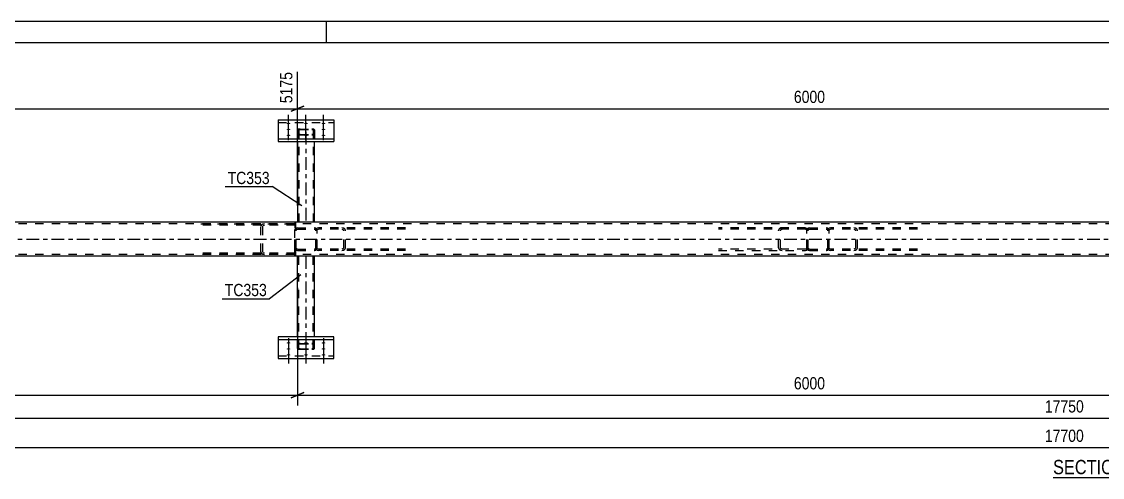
# Model space of a CAD drawing. Header units: millimetres. Extents: x -63 to 778, y -435 to 159.
# Drawn here: x 76.9 to 330.2, y 52.7 to 159.5 of the extents above; entities that cross this region are included whole.
import ezdxf

# ---------------------------------------------------------------- set-up
doc = ezdxf.new("R2010")
doc.units = ezdxf.units.MM
doc.linetypes.add('DXK_LINE_DOT2', pattern=[3.9198, 1.9599, -1.9599])
doc.linetypes.add('DXK_LINE_DOT3', pattern=[5.9187, 2.979, -0.9799, 0.9799, -0.9799])
doc.styles.add('Arial Narrow', font='ARIALN.TTF', dxfattribs={"height": 0.2})

# ---------------------------------------------------------------- blocks, each defined once
blk = doc.blocks.new('Unknown-570387995-1162')
at = {"color": 5, "linetype": 'Continuous'}
for p, q in [((778.37, 159.5), (-62.63, 159.5)), ((148.37, 154.5), (148.37, 159.5)), ((773.37, 154.5), (-57.63, 154.5))]:
    blk.add_line(p, q, dxfattribs=at)
blk = doc.blocks.new('Unknown-570387995-12 - 4102')
at = {"color": 6, "linetype": 'Continuous'}
blk.add_line((318.62, 52.72), (346.27, 52.72), dxfattribs=at)
at = {"color": 0, "linetype": 'Continuous'}
blk.add_wipeout([(336.73, 53.47), (336.73, 56.97), (318.62, 56.97), (318.62, 53.47)], dxfattribs=at)
at = {"color": 7, "linetype": 'Continuous', "style": 'Arial Narrow'}
blk.add_text('SECTION ', height=3.34, dxfattribs=at).set_placement((318.62, 53.47))
at = {"color": 0, "linetype": 'Continuous'}
blk.add_wipeout([(340.33, 53.47), (340.33, 56.97), (337.78, 56.97), (337.78, 53.47)], dxfattribs=at)
blk.add_wipeout([(342.66, 53.47), (342.66, 56.97), (341.38, 56.97), (341.38, 53.47)], dxfattribs=at)
at = {"color": 7, "linetype": 'Continuous', "style": 'Arial Narrow'}
blk.add_text('A', height=3.34, dxfattribs=at).set_placement((337.78, 53.47))
at = {"color": 0, "linetype": 'Continuous'}
blk.add_wipeout([(346.27, 53.47), (346.27, 56.97), (343.71, 56.97), (343.71, 53.47)], dxfattribs=at)
at = {"color": 7, "linetype": 'Continuous', "style": 'Arial Narrow'}
for s, p in [('A', (343.71, 53.47)), ('-', (341.38, 53.47))]:
    blk.add_text(s, height=3.34, dxfattribs=at).set_placement(p)
blk = doc.blocks.new('Part-570387995-4237 - 4102')
at = {"color": 7, "linetype": 'DXK_LINE_DOT2'}
for p, q in [((141.73, 134.27), (141.59, 134.2)), ((141.93, 134.32), (141.73, 134.27)), ((142.18, 134.33), (141.93, 134.32)), ((142.18, 134.33), (144.9, 134.33)), ((145.14, 134.32), (144.9, 134.33)), ((145.35, 134.27), (145.14, 134.32)), ((145.49, 134.2), (145.35, 134.27)), ((141.59, 134.2), (141.54, 134.11)), ((141.54, 134.11), (141.54, 131.42)), ((141.54, 133.18), (141.59, 133.1)), ((141.59, 133.1), (141.73, 133.03)), ((141.73, 133.03), (141.93, 132.98)), ((141.86, 134.11), (141.88, 134.15)), ((141.86, 134.11), (141.86, 112.53)), ((141.88, 133.14), (141.86, 133.18)), ((141.88, 134.15), (141.95, 134.19)), ((141.95, 133.11), (141.88, 133.14)), ((141.93, 132.98), (142.18, 132.96)), ((141.95, 134.19), (142.06, 134.21)), ((142.06, 133.08), (141.95, 133.11)), ((142.06, 134.21), (142.18, 134.22)), ((142.18, 133.07), (142.06, 133.08)), ((142.18, 134.22), (144.9, 134.22)), ((142.18, 133.07), (144.9, 133.07)), ((142.18, 132.96), (144.9, 132.96)), ((144.9, 134.22), (145.02, 134.21)), ((145.02, 133.08), (144.9, 133.07)), ((144.9, 132.96), (145.14, 132.98)), ((145.02, 134.21), (145.13, 134.19)), ((145.13, 133.11), (145.02, 133.08)), ((145.13, 134.19), (145.19, 134.15)), ((145.19, 133.14), (145.13, 133.11)), ((145.14, 132.98), (145.35, 133.03)), ((145.19, 134.15), (145.22, 134.11)), ((145.22, 133.18), (145.19, 133.14)), ((145.22, 134.11), (145.22, 112.53)), ((145.35, 133.03), (145.49, 133.1)), ((145.54, 134.11), (145.49, 134.2)), ((145.49, 133.1), (145.54, 133.18)), ((145.54, 134.11), (145.54, 131.42)), ((141.55, 112.53), (141.54, 112.53)), ((141.54, 112.53), (141.55, 112.53)), ((145.19, 112.53), (145.22, 112.53)), ((145.53, 112.53), (145.54, 112.53)), ((145.54, 112.53), (145.53, 112.53))]:
    blk.add_line(p, q, dxfattribs=at)
at = {"color": 7, "linetype": 'DXK_LINE_DOT3'}
blk.add_line((143.54, 133.65), (143.54, 112.53), dxfattribs=at)
at = {"color": 2, "linetype": 'Continuous'}
for p, q in [((141.54, 131.42), (141.54, 112.53)), ((145.54, 112.53), (145.54, 131.42)), ((145.49, 112.53), (141.55, 112.53)), ((145.53, 112.53), (145.49, 112.53))]:
    blk.add_line(p, q, dxfattribs=at)
blk = doc.blocks.new('Part-570387995-4173 - 4102')
at = {"color": 2, "linetype": 'Continuous'}
for p, q in [((141.55, 112.53), (12.9, 112.53)), ((381.55, 112.53), (145.53, 112.53)), ((141.55, 104.53), (12.9, 104.53)), ((381.55, 104.53), (145.53, 104.53))]:
    blk.add_line(p, q, dxfattribs=at)
at = {"color": 7, "linetype": 'DXK_LINE_DOT2'}
for p, q in [((642.54, 112.13), (12.9, 112.13)), ((145.53, 112.53), (141.55, 112.53)), ((642.54, 104.93), (12.9, 104.93)), ((145.53, 104.53), (141.55, 104.53))]:
    blk.add_line(p, q, dxfattribs=at)
at = {"color": 7, "linetype": 'DXK_LINE_DOT3'}
blk.add_line((12.9, 108.53), (642.54, 108.53), dxfattribs=at)
blk = doc.blocks.new('Bolt-570387995-4114 - 4102')
at = {"linetype": 'Continuous'}
for points in [[(139.44, 135.5), (139.35, 135.5), (139.26, 135.51), (139.18, 135.53), (139.11, 135.55), (139.06, 135.58), (139.02, 135.61), (139, 135.64), (139, 135.67), (139.02, 135.7), (139.06, 135.73), (139.11, 135.75), (139.18, 135.77), (139.26, 135.79), (139.35, 135.8), (139.44, 135.8), (139.53, 135.8), (139.62, 135.79), (139.7, 135.77), (139.77, 135.75), (139.82, 135.73), (139.86, 135.7), (139.88, 135.67), (139.88, 135.64), (139.86, 135.61), (139.82, 135.58), (139.77, 135.55), (139.7, 135.53), (139.62, 135.51), (139.53, 135.5)], [(139.44, 134.1), (139.35, 134.1), (139.26, 134.11), (139.18, 134.13), (139.11, 134.15), (139.06, 134.17), (139.02, 134.2), (139, 134.23), (139, 134.27), (139.02, 134.3), (139.06, 134.32), (139.11, 134.35), (139.18, 134.37), (139.26, 134.39), (139.35, 134.4), (139.44, 134.4), (139.53, 134.4), (139.62, 134.39), (139.7, 134.37), (139.77, 134.35), (139.82, 134.32), (139.86, 134.3), (139.88, 134.27), (139.88, 134.23), (139.86, 134.2), (139.82, 134.17), (139.77, 134.15), (139.7, 134.13), (139.62, 134.11), (139.53, 134.1)], [(143.54, 135.5), (143.45, 135.5), (143.36, 135.51), (143.28, 135.53), (143.21, 135.55), (143.16, 135.58), (143.12, 135.61), (143.1, 135.64), (143.1, 135.67), (143.12, 135.7), (143.16, 135.73), (143.21, 135.75), (143.28, 135.77), (143.36, 135.79), (143.45, 135.8), (143.54, 135.8), (143.63, 135.8), (143.72, 135.79), (143.8, 135.77), (143.87, 135.75), (143.92, 135.73), (143.96, 135.7), (143.98, 135.67), (143.98, 135.64), (143.96, 135.61), (143.92, 135.58), (143.87, 135.55), (143.8, 135.53), (143.72, 135.51), (143.63, 135.5)], [(147.64, 135.5), (147.55, 135.5), (147.46, 135.51), (147.38, 135.53), (147.31, 135.55), (147.26, 135.58), (147.22, 135.61), (147.2, 135.64), (147.2, 135.67), (147.22, 135.7), (147.26, 135.73), (147.31, 135.75), (147.38, 135.77), (147.46, 135.79), (147.55, 135.8), (147.64, 135.8), (147.73, 135.8), (147.82, 135.79), (147.9, 135.77), (147.97, 135.75), (148.02, 135.73), (148.06, 135.7), (148.08, 135.67), (148.08, 135.64), (148.06, 135.61), (148.02, 135.58), (147.97, 135.55), (147.9, 135.53), (147.82, 135.51), (147.73, 135.5)], [(147.64, 134.1), (147.55, 134.1), (147.46, 134.11), (147.38, 134.13), (147.31, 134.15), (147.26, 134.17), (147.22, 134.2), (147.2, 134.23), (147.2, 134.27), (147.22, 134.3), (147.26, 134.32), (147.31, 134.35), (147.38, 134.37), (147.46, 134.39), (147.55, 134.4), (147.64, 134.4), (147.73, 134.4), (147.82, 134.39), (147.9, 134.37), (147.97, 134.35), (148.02, 134.32), (148.06, 134.3), (148.08, 134.27), (148.08, 134.23), (148.06, 134.2), (148.02, 134.17), (147.97, 134.15), (147.9, 134.13), (147.82, 134.11), (147.73, 134.1)], [(139.44, 132.7), (139.35, 132.7), (139.26, 132.71), (139.18, 132.73), (139.11, 132.75), (139.06, 132.77), (139.02, 132.8), (139, 132.83), (139, 132.86), (139.02, 132.89), (139.06, 132.92), (139.11, 132.95), (139.18, 132.97), (139.26, 132.98), (139.35, 132.99), (139.44, 133), (139.53, 132.99), (139.62, 132.98), (139.7, 132.97), (139.77, 132.95), (139.82, 132.92), (139.86, 132.89), (139.88, 132.86), (139.88, 132.83), (139.86, 132.8), (139.82, 132.77), (139.77, 132.75), (139.7, 132.73), (139.62, 132.71), (139.53, 132.7)], [(143.54, 132.7), (143.45, 132.7), (143.36, 132.71), (143.28, 132.73), (143.21, 132.75), (143.16, 132.77), (143.12, 132.8), (143.1, 132.83), (143.1, 132.86), (143.12, 132.89), (143.16, 132.92), (143.21, 132.95), (143.28, 132.97), (143.36, 132.98), (143.45, 132.99), (143.54, 133), (143.63, 132.99), (143.72, 132.98), (143.8, 132.97), (143.87, 132.95), (143.92, 132.92), (143.96, 132.89), (143.98, 132.86), (143.98, 132.83), (143.96, 132.8), (143.92, 132.77), (143.87, 132.75), (143.8, 132.73), (143.72, 132.71), (143.63, 132.7)], [(147.64, 132.7), (147.55, 132.7), (147.46, 132.71), (147.38, 132.73), (147.31, 132.75), (147.26, 132.77), (147.22, 132.8), (147.2, 132.83), (147.2, 132.86), (147.22, 132.89), (147.26, 132.92), (147.31, 132.95), (147.38, 132.97), (147.46, 132.98), (147.55, 132.99), (147.64, 133), (147.73, 132.99), (147.82, 132.98), (147.9, 132.97), (147.97, 132.95), (148.02, 132.92), (148.06, 132.89), (148.08, 132.86), (148.08, 132.83), (148.06, 132.8), (148.02, 132.77), (147.97, 132.75), (147.9, 132.73), (147.82, 132.71), (147.73, 132.7)]]:
    blk.add_hatch(color=1, dxfattribs=at).paths.add_polyline_path(points)
at = {"color": 1, "linetype": 'Continuous'}
for p, q in [((139.44, 134.56), (139.44, 137.68)), ((143.54, 134.56), (143.54, 137.68)), ((147.64, 134.56), (147.64, 137.68)), ((139.44, 133.16), (139.44, 136.28)), ((139.44, 131.76), (139.44, 134.88)), ((143.54, 131.76), (143.54, 134.88)), ((147.64, 133.16), (147.64, 136.28)), ((147.64, 131.76), (147.64, 134.88))]:
    blk.add_line(p, q, dxfattribs=at)
blk = doc.blocks.new('Bolt-570387995-4115 - 4102')
at = {"linetype": 'Continuous'}
for points in [[(139.44, 84.37), (139.53, 84.36), (139.62, 84.35), (139.7, 84.34), (139.77, 84.32), (139.82, 84.29), (139.86, 84.26), (139.88, 84.23), (139.88, 84.2), (139.86, 84.17), (139.82, 84.14), (139.77, 84.11), (139.7, 84.09), (139.62, 84.08), (139.53, 84.07), (139.44, 84.06), (139.35, 84.07), (139.26, 84.08), (139.18, 84.09), (139.11, 84.11), (139.06, 84.14), (139.02, 84.17), (139, 84.2), (139, 84.23), (139.02, 84.26), (139.06, 84.29), (139.11, 84.32), (139.18, 84.34), (139.26, 84.35), (139.35, 84.36)], [(143.54, 84.37), (143.63, 84.36), (143.72, 84.35), (143.8, 84.34), (143.87, 84.32), (143.92, 84.29), (143.96, 84.26), (143.98, 84.23), (143.98, 84.2), (143.96, 84.17), (143.92, 84.14), (143.87, 84.11), (143.8, 84.09), (143.72, 84.08), (143.63, 84.07), (143.54, 84.06), (143.45, 84.07), (143.36, 84.08), (143.28, 84.09), (143.21, 84.11), (143.16, 84.14), (143.12, 84.17), (143.1, 84.2), (143.1, 84.23), (143.12, 84.26), (143.16, 84.29), (143.21, 84.32), (143.28, 84.34), (143.36, 84.35), (143.45, 84.36)], [(147.64, 84.37), (147.73, 84.36), (147.82, 84.35), (147.9, 84.34), (147.97, 84.32), (148.02, 84.29), (148.06, 84.26), (148.08, 84.23), (148.08, 84.2), (148.06, 84.17), (148.02, 84.14), (147.97, 84.11), (147.9, 84.09), (147.82, 84.08), (147.73, 84.07), (147.64, 84.06), (147.55, 84.07), (147.46, 84.08), (147.38, 84.09), (147.31, 84.11), (147.26, 84.14), (147.22, 84.17), (147.2, 84.2), (147.2, 84.23), (147.22, 84.26), (147.26, 84.29), (147.31, 84.32), (147.38, 84.34), (147.46, 84.35), (147.55, 84.36)], [(139.44, 82.96), (139.53, 82.96), (139.62, 82.95), (139.7, 82.93), (139.77, 82.91), (139.82, 82.89), (139.86, 82.86), (139.88, 82.83), (139.88, 82.8), (139.86, 82.77), (139.82, 82.74), (139.77, 82.71), (139.7, 82.69), (139.62, 82.68), (139.53, 82.67), (139.44, 82.66), (139.35, 82.67), (139.26, 82.68), (139.18, 82.69), (139.11, 82.71), (139.06, 82.74), (139.02, 82.77), (139, 82.8), (139, 82.83), (139.02, 82.86), (139.06, 82.89), (139.11, 82.91), (139.18, 82.93), (139.26, 82.95), (139.35, 82.96)], [(139.44, 81.56), (139.53, 81.56), (139.62, 81.55), (139.7, 81.53), (139.77, 81.51), (139.82, 81.49), (139.86, 81.46), (139.88, 81.43), (139.88, 81.39), (139.86, 81.36), (139.82, 81.34), (139.77, 81.31), (139.7, 81.29), (139.62, 81.27), (139.53, 81.26), (139.44, 81.26), (139.35, 81.26), (139.26, 81.27), (139.18, 81.29), (139.11, 81.31), (139.06, 81.34), (139.02, 81.36), (139, 81.39), (139, 81.43), (139.02, 81.46), (139.06, 81.49), (139.11, 81.51), (139.18, 81.53), (139.26, 81.55), (139.35, 81.56)], [(143.54, 81.56), (143.63, 81.56), (143.72, 81.55), (143.8, 81.53), (143.87, 81.51), (143.92, 81.49), (143.96, 81.46), (143.98, 81.43), (143.98, 81.39), (143.96, 81.36), (143.92, 81.34), (143.87, 81.31), (143.8, 81.29), (143.72, 81.27), (143.63, 81.26), (143.54, 81.26), (143.45, 81.26), (143.36, 81.27), (143.28, 81.29), (143.21, 81.31), (143.16, 81.34), (143.12, 81.36), (143.1, 81.39), (143.1, 81.43), (143.12, 81.46), (143.16, 81.49), (143.21, 81.51), (143.28, 81.53), (143.36, 81.55), (143.45, 81.56)], [(147.64, 82.96), (147.73, 82.96), (147.82, 82.95), (147.9, 82.93), (147.97, 82.91), (148.02, 82.89), (148.06, 82.86), (148.08, 82.83), (148.08, 82.8), (148.06, 82.77), (148.02, 82.74), (147.97, 82.71), (147.9, 82.69), (147.82, 82.68), (147.73, 82.67), (147.64, 82.66), (147.55, 82.67), (147.46, 82.68), (147.38, 82.69), (147.31, 82.71), (147.26, 82.74), (147.22, 82.77), (147.2, 82.8), (147.2, 82.83), (147.22, 82.86), (147.26, 82.89), (147.31, 82.91), (147.38, 82.93), (147.46, 82.95), (147.55, 82.96)], [(147.64, 81.56), (147.73, 81.56), (147.82, 81.55), (147.9, 81.53), (147.97, 81.51), (148.02, 81.49), (148.06, 81.46), (148.08, 81.43), (148.08, 81.39), (148.06, 81.36), (148.02, 81.34), (147.97, 81.31), (147.9, 81.29), (147.82, 81.27), (147.73, 81.26), (147.64, 81.26), (147.55, 81.26), (147.46, 81.27), (147.38, 81.29), (147.31, 81.31), (147.26, 81.34), (147.22, 81.36), (147.2, 81.39), (147.2, 81.43), (147.22, 81.46), (147.26, 81.49), (147.31, 81.51), (147.38, 81.53), (147.46, 81.55), (147.55, 81.56)]]:
    blk.add_hatch(color=1, dxfattribs=at).paths.add_polyline_path(points)
at = {"color": 1, "linetype": 'Continuous'}
for p, q in [((139.44, 85.31), (139.44, 82.19)), ((139.44, 83.9), (139.44, 80.78)), ((143.54, 85.31), (143.54, 82.19)), ((147.64, 85.31), (147.64, 82.19)), ((147.64, 83.9), (147.64, 80.78)), ((139.44, 82.5), (139.44, 79.38)), ((143.54, 82.5), (143.54, 79.38)), ((147.64, 82.5), (147.64, 79.38))]:
    blk.add_line(p, q, dxfattribs=at)
blk = doc.blocks.new('Part-570387995-4126 - 4102')
at = {"color": 7, "linetype": 'DXK_LINE_DOT2'}
for p, q in [((141.14, 112.37), (140.9, 112.37)), ((140.9, 112.37), (140.9, 111.17)), ((140.9, 112.37), (140.9, 111.17)), ((141.14, 111.17), (141.14, 112.37)), ((141.14, 111.17), (141.14, 112.37)), ((140.9, 111.17), (141.14, 111.17))]:
    blk.add_line(p, q, dxfattribs=at)
blk = doc.blocks.new('Part-570387995-4127 - 4102')
at = {"color": 7, "linetype": 'DXK_LINE_DOT2'}
for p, q in [((141.14, 105.89), (140.9, 105.89)), ((140.9, 104.69), (140.9, 105.89)), ((140.9, 105.89), (140.9, 104.69)), ((140.9, 104.69), (141.14, 104.69)), ((141.14, 104.69), (141.14, 105.89)), ((141.14, 104.69), (141.14, 105.89))]:
    blk.add_line(p, q, dxfattribs=at)
blk = doc.blocks.new('Part-570387995-4204 - 4102')
at = {"color": 2, "linetype": 'Continuous'}
for p, q in [((137.04, 136.47), (150.04, 136.47)), ((137.04, 136.47), (137.04, 131.42)), ((150.04, 136.47), (150.04, 131.42)), ((137.04, 132.03), (150.04, 132.03)), ((137.04, 131.42), (150.04, 131.42))]:
    blk.add_line(p, q, dxfattribs=at)
at = {"color": 7, "linetype": 'DXK_LINE_DOT2'}
blk.add_line((137.04, 135.87), (150.04, 135.87), dxfattribs=at)
blk = doc.blocks.new('Part-570387995-4205 - 4102')
at = {"color": 2, "linetype": 'Continuous'}
for p, q in [((150.04, 85.64), (137.04, 85.64)), ((137.04, 85.64), (137.04, 80.59)), ((137.04, 85.04), (150.04, 85.04)), ((150.04, 80.59), (150.04, 85.64)), ((137.04, 80.59), (150.04, 80.59))]:
    blk.add_line(p, q, dxfattribs=at)
at = {"color": 7, "linetype": 'DXK_LINE_DOT2'}
blk.add_line((137.04, 81.19), (150.04, 81.19), dxfattribs=at)
blk = doc.blocks.new('Part-570387995-4275 - 4102')
at = {"color": 7, "linetype": 'DXK_LINE_DOT2'}
for p, q in [((140.95, 110.78), (140.9, 110.53)), ((140.9, 106.53), (140.9, 110.53)), ((141.22, 110.53), (141.24, 110.65)), ((141.22, 106.53), (141.22, 110.53)), ((141.54, 111.17), (141.3, 111.12)), ((141.42, 110.83), (141.54, 110.85)), ((141.54, 111.17), (145.54, 111.17)), ((141.54, 110.85), (145.54, 110.85)), ((145.78, 111.12), (145.54, 111.17)), ((145.54, 110.85), (145.66, 110.83)), ((145.84, 110.65), (145.86, 110.53)), ((145.86, 106.53), (145.86, 110.53)), ((146.18, 110.53), (146.13, 110.78)), ((146.18, 106.53), (146.18, 110.53)), ((140.9, 106.53), (140.95, 106.29)), ((141.24, 106.41), (141.22, 106.53)), ((145.86, 106.53), (145.84, 106.41)), ((146.13, 106.29), (146.18, 106.53)), ((141.3, 105.94), (141.54, 105.89)), ((141.54, 106.21), (141.42, 106.24)), ((141.54, 106.21), (145.54, 106.21)), ((141.54, 105.89), (145.54, 105.89)), ((145.66, 106.24), (145.54, 106.21)), ((145.54, 105.89), (145.78, 105.94))]:
    blk.add_line(p, q, dxfattribs=at)
for centre, radius, start, end in [((141.54, 110.53), 0.64, 112.5, 157.5), ((141.54, 110.53), 0.32, 112.5, 157.5), ((145.54, 110.53), 0.32, 22.5, 67.5), ((145.54, 110.53), 0.64, 22.5, 67.5), ((141.54, 106.53), 0.32, 202.5, 247.5), ((145.54, 106.53), 0.32, 292.5, 337.5), ((141.54, 106.53), 0.64, 202.5, 247.5), ((145.54, 106.53), 0.64, 292.5, 337.5)]:
    blk.add_arc(centre, radius, start, end, dxfattribs=at)
blk = doc.blocks.new('Part-570387995-4271 - 4102')
at = {"color": 2, "linetype": 'Continuous'}
for p, q in [((141.54, 85.64), (141.54, 104.53)), ((145.53, 104.53), (141.55, 104.53)), ((145.54, 85.64), (145.54, 104.53))]:
    blk.add_line(p, q, dxfattribs=at)
at = {"color": 7, "linetype": 'DXK_LINE_DOT2'}
for p, q in [((141.55, 104.53), (141.54, 104.53)), ((141.54, 104.53), (141.55, 104.53)), ((141.86, 82.95), (141.86, 104.53)), ((145.13, 104.53), (145.14, 104.53)), ((145.19, 104.53), (145.22, 104.53)), ((145.22, 82.95), (145.22, 104.53)), ((145.54, 104.53), (145.53, 104.53)), ((145.54, 104.53), (145.53, 104.53)), ((141.54, 82.95), (141.54, 85.64)), ((141.59, 83.96), (141.54, 83.88)), ((141.73, 84.03), (141.59, 83.96)), ((141.93, 84.08), (141.73, 84.03)), ((141.86, 83.88), (141.88, 83.92)), ((141.88, 83.92), (141.95, 83.96)), ((142.18, 84.1), (141.93, 84.08)), ((141.95, 83.96), (142.06, 83.98)), ((142.06, 83.98), (142.18, 83.99)), ((142.18, 84.1), (144.9, 84.1)), ((142.18, 83.99), (144.9, 83.99)), ((145.14, 84.08), (144.9, 84.1)), ((144.9, 83.99), (145.02, 83.98)), ((145.02, 83.98), (145.13, 83.96)), ((145.13, 83.96), (145.19, 83.92)), ((145.35, 84.03), (145.14, 84.08)), ((145.19, 83.92), (145.22, 83.88)), ((145.49, 83.96), (145.35, 84.03)), ((145.54, 83.88), (145.49, 83.96)), ((145.54, 82.95), (145.54, 85.64)), ((141.54, 82.95), (141.59, 82.87)), ((141.59, 82.87), (141.73, 82.79)), ((141.73, 82.79), (141.93, 82.75)), ((141.88, 82.91), (141.86, 82.95)), ((141.95, 82.87), (141.88, 82.91)), ((141.93, 82.75), (142.18, 82.73)), ((142.06, 82.85), (141.95, 82.87)), ((142.18, 82.84), (142.06, 82.85)), ((142.18, 82.84), (144.9, 82.84)), ((142.18, 82.73), (144.9, 82.73)), ((145.02, 82.85), (144.9, 82.84)), ((144.9, 82.73), (145.14, 82.75)), ((145.13, 82.87), (145.02, 82.85)), ((145.19, 82.91), (145.13, 82.87)), ((145.14, 82.75), (145.35, 82.79)), ((145.22, 82.95), (145.19, 82.91)), ((145.35, 82.79), (145.49, 82.87)), ((145.49, 82.87), (145.54, 82.95))]:
    blk.add_line(p, q, dxfattribs=at)
at = {"color": 7, "linetype": 'DXK_LINE_DOT3'}
blk.add_line((143.54, 104.53), (143.54, 83.41), dxfattribs=at)
blk = doc.blocks.new('Part-570387995-4274 - 4102')
at = {"color": 7, "linetype": 'DXK_LINE_DOT2'}
for p, q in [((260.95, 110.78), (260.9, 110.53)), ((260.9, 106.53), (260.9, 110.53)), ((261.22, 110.53), (261.24, 110.65)), ((261.22, 106.53), (261.22, 110.53)), ((261.54, 111.17), (261.3, 111.12)), ((261.42, 110.83), (261.54, 110.85)), ((261.54, 111.17), (265.54, 111.17)), ((261.54, 110.85), (265.54, 110.85)), ((265.78, 111.12), (265.54, 111.17)), ((265.54, 110.85), (265.66, 110.83)), ((265.84, 110.65), (265.86, 110.53)), ((265.86, 106.53), (265.86, 110.53)), ((266.18, 110.53), (266.13, 110.78)), ((266.18, 106.53), (266.18, 110.53)), ((260.9, 106.53), (260.95, 106.29)), ((261.24, 106.41), (261.22, 106.53)), ((265.86, 106.53), (265.84, 106.41)), ((266.13, 106.29), (266.18, 106.53)), ((261.3, 105.94), (261.54, 105.89)), ((261.54, 106.21), (261.42, 106.24)), ((261.54, 106.21), (265.54, 106.21)), ((261.54, 105.89), (265.54, 105.89)), ((265.66, 106.24), (265.54, 106.21)), ((265.54, 105.89), (265.78, 105.94))]:
    blk.add_line(p, q, dxfattribs=at)
for centre, radius, start, end in [((261.54, 110.53), 0.64, 112.5, 157.5), ((261.54, 110.53), 0.32, 112.5, 157.5), ((265.54, 110.53), 0.32, 22.5, 67.5), ((265.54, 110.53), 0.64, 22.5, 67.5), ((261.54, 106.53), 0.32, 202.5, 247.5), ((265.54, 106.53), 0.32, 292.5, 337.5), ((261.54, 106.53), 0.64, 202.5, 247.5), ((265.54, 106.53), 0.64, 292.5, 337.5)]:
    blk.add_arc(centre, radius, start, end, dxfattribs=at)
blk = doc.blocks.new('Part-570387995-4281 - 4102')
at = {"color": 7, "linetype": 'DXK_LINE_DOT2'}
for p, q in [((266.44, 111.17), (266.18, 111.13)), ((266.18, 105.93), (266.18, 111.13)), ((266.18, 110.78), (266.27, 110.83)), ((266.27, 110.83), (266.44, 110.85)), ((286.86, 111.17), (266.44, 111.17)), ((286.86, 110.85), (266.44, 110.85)), ((272.26, 111.12), (271.93, 111.17)), ((271.93, 110.85), (272.1, 110.83)), ((272.33, 110.65), (272.37, 110.53)), ((272.37, 106.53), (272.37, 110.53)), ((272.81, 110.53), (272.74, 110.78)), ((272.81, 106.53), (272.81, 110.53)), ((272.37, 106.53), (272.33, 106.41)), ((272.74, 106.29), (272.81, 106.53)), ((266.27, 106.24), (266.18, 106.28)), ((266.18, 105.93), (266.44, 105.89)), ((266.44, 106.21), (266.27, 106.24)), ((286.86, 106.21), (266.44, 106.21)), ((286.86, 105.89), (266.44, 105.89)), ((272.1, 106.24), (271.93, 106.21)), ((271.93, 105.89), (272.26, 105.94))]:
    blk.add_line(p, q, dxfattribs=at)
for centre, radius, start, end in [((272, 110.44), 0.401, 32.4104, 75.4453), ((272.06, 110.35), 0.802, 32.4104, 75.4453), ((272, 106.62), 0.401, 284.5547, 327.5896), ((272.06, 106.72), 0.802, 284.5547, 327.5896)]:
    blk.add_arc(centre, radius, start, end, dxfattribs=at)
blk = doc.blocks.new('Part-570387995-4283 - 4102')
at = {"color": 7, "linetype": 'DXK_LINE_DOT2'}
for p, q in [((146.44, 111.17), (146.18, 111.13)), ((146.18, 105.93), (146.18, 111.13)), ((146.18, 110.78), (146.27, 110.83)), ((146.27, 110.83), (146.44, 110.85)), ((166.86, 111.17), (146.44, 111.17)), ((166.86, 110.85), (146.44, 110.85)), ((152.26, 111.12), (151.93, 111.17)), ((151.93, 110.85), (152.1, 110.83)), ((152.33, 110.65), (152.37, 110.53)), ((152.37, 106.53), (152.37, 110.53)), ((152.81, 110.53), (152.74, 110.78)), ((152.81, 106.53), (152.81, 110.53)), ((152.37, 106.53), (152.33, 106.41)), ((152.74, 106.29), (152.81, 106.53)), ((146.27, 106.24), (146.18, 106.28)), ((146.18, 105.93), (146.44, 105.89)), ((146.44, 106.21), (146.27, 106.24)), ((166.86, 106.21), (146.44, 106.21)), ((166.86, 105.89), (146.44, 105.89)), ((152.1, 106.24), (151.93, 106.21)), ((151.93, 105.89), (152.26, 105.94))]:
    blk.add_line(p, q, dxfattribs=at)
for centre, radius, start, end in [((152, 110.44), 0.401, 32.4104, 75.4453), ((152.06, 110.35), 0.802, 32.4104, 75.4453), ((152, 106.62), 0.401, 284.5547, 327.5896), ((152.06, 106.72), 0.802, 284.5547, 327.5896)]:
    blk.add_arc(centre, radius, start, end, dxfattribs=at)
blk = doc.blocks.new('Part-570387995-4284 - 4102')
at = {"color": 7, "linetype": 'DXK_LINE_DOT2'}
for p, q in [((260.64, 111.17), (240.22, 111.17)), ((260.64, 110.85), (240.22, 110.85)), ((254.34, 110.78), (254.27, 110.53)), ((254.27, 106.53), (254.27, 110.53)), ((254.71, 110.53), (254.75, 110.65)), ((254.71, 106.53), (254.71, 110.53)), ((255.15, 111.17), (254.82, 111.12)), ((254.98, 110.83), (255.15, 110.85)), ((260.64, 111.17), (260.9, 111.13)), ((260.64, 110.85), (260.81, 110.83)), ((260.81, 110.83), (260.9, 110.78)), ((260.9, 105.93), (260.9, 111.13)), ((254.27, 106.53), (254.34, 106.29)), ((254.75, 106.41), (254.71, 106.53)), ((260.64, 106.21), (240.22, 106.21)), ((240.22, 105.89), (260.64, 105.89)), ((254.82, 105.94), (255.15, 105.89)), ((255.15, 106.21), (254.98, 106.24)), ((260.81, 106.24), (260.64, 106.21)), ((260.64, 105.89), (260.9, 105.93)), ((260.9, 106.28), (260.81, 106.24))]:
    blk.add_line(p, q, dxfattribs=at)
for centre, radius, start, end in [((255.02, 110.35), 0.802, 104.5547, 147.5896), ((255.08, 110.44), 0.401, 104.5547, 147.5896), ((255.08, 106.62), 0.401, 212.4104, 255.4453), ((255.02, 106.72), 0.802, 212.4104, 255.4453)]:
    blk.add_arc(centre, radius, start, end, dxfattribs=at)
blk = doc.blocks.new('Part-570387995-4285 - 4102')
at = {"color": 7, "linetype": 'DXK_LINE_DOT2'}
for p, q in [((118.9, 112.13), (140.9, 112.13)), ((140.9, 111.81), (118.9, 111.81)), ((133.02, 111.74), (132.96, 111.49)), ((132.96, 105.57), (132.96, 111.49)), ((133.39, 111.49), (133.43, 111.61)), ((133.39, 105.57), (133.39, 111.49)), ((133.83, 112.13), (133.5, 112.08)), ((133.67, 111.79), (133.83, 111.81)), ((140.9, 104.93), (140.9, 112.13)), ((140.9, 105.25), (118.9, 105.25)), ((140.9, 104.93), (118.9, 104.93)), ((132.96, 105.57), (133.02, 105.33)), ((133.43, 105.45), (133.39, 105.57)), ((133.5, 104.98), (133.83, 104.93)), ((133.83, 105.25), (133.67, 105.28))]:
    blk.add_line(p, q, dxfattribs=at)
for centre, radius, start, end in [((133.7, 111.31), 0.802, 104.5547, 147.5896), ((133.77, 111.4), 0.401, 104.5547, 147.5896), ((133.7, 105.76), 0.802, 212.4104, 255.4453), ((133.77, 105.66), 0.401, 212.4104, 255.4453)]:
    blk.add_arc(centre, radius, start, end, dxfattribs=at)
blk = doc.blocks.new('StraightDimension-570387995-12885 - 4102')
at = {"color": 7, "linetype": 'Continuous'}
for p, q in [((381.54, 116.43), (381.54, 149.53)), ((141.54, 116.43), (141.54, 147.7)), ((143.04, 139.69), (140.04, 138.49)), ((380.04, 138.49), (383.04, 139.69)), ((141.54, 139.09), (381.54, 139.09))]:
    blk.add_line(p, q, dxfattribs=at)
at = {"color": 0, "linetype": 'Continuous'}
blk.add_wipeout([(380.94, 150.13), (376.74, 150.13), (376.74, 139.79), (380.94, 139.79)], dxfattribs=at)
at = {"color": 0}
blk.add_wipeout([(265.8, 139.84), (265.8, 144.04), (257.28, 144.04), (257.28, 139.84)], dxfattribs=at)
at = {"color": 3, "linetype": 'Continuous', "style": 'Arial Narrow'}
blk.add_text('11175', height=2.863, rotation=90.0002, dxfattribs=at).set_placement((380.34, 140.39))
at = {"color": 3, "style": 'Arial Narrow'}
blk.add_text('6000', height=2.863, dxfattribs=at).set_placement((257.88, 140.44))
blk = doc.blocks.new('StraightDimension-570387995-4323 - 4102')
at = {"color": 7, "linetype": 'Continuous'}
blk.add_line((0, 59.69), (642.54, 59.69), dxfattribs=at)
at = {"color": 0}
blk.add_wipeout([(326.44, 60.44), (326.44, 64.64), (316.1, 64.64), (316.1, 60.44)], dxfattribs=at)
at = {"color": 3, "style": 'Arial Narrow'}
blk.add_text('17700', height=2.863, dxfattribs=at).set_placement((316.7, 61.04))
blk = doc.blocks.new('StraightDimension-570387995-12781 - 4102')
at = {"color": 7, "linetype": 'Continuous'}
for p, q in [((0, 103.53), (0, 69.59)), ((141.54, 97.13), (141.54, 69.59)), ((1.5, 72.59), (-1.5, 71.39)), ((0, 71.99), (141.54, 71.99)), ((140.04, 71.39), (143.04, 72.59))]:
    blk.add_line(p, q, dxfattribs=at)
at = {"color": 0}
blk.add_wipeout([(75.03, 72.74), (75.03, 76.94), (66.51, 76.94), (66.51, 72.74)], dxfattribs=at)
at = {"color": 3, "style": 'Arial Narrow'}
blk.add_text('5175', height=2.863, dxfattribs=at).set_placement((67.11, 73.34))
blk = doc.blocks.new('StraightDimension-570387995-4442 - 4102')
at = {"color": 7, "linetype": 'Continuous'}
blk.add_line((-1, 66.57), (643.54, 66.57), dxfattribs=at)
at = {"color": 0}
blk.add_wipeout([(326.44, 67.32), (326.44, 71.52), (316.1, 71.52), (316.1, 67.32)], dxfattribs=at)
at = {"color": 3, "style": 'Arial Narrow'}
blk.add_text('17750', height=2.863, dxfattribs=at).set_placement((316.7, 67.92))
blk = doc.blocks.new('StraightDimension-570387995-12780 - 4102')
at = {"color": 7, "linetype": 'Continuous'}
for p, q in [((141.54, 97.13), (141.54, 69.59)), ((381.54, 94.08), (381.54, 69.59)), ((143.04, 72.59), (140.04, 71.39)), ((141.54, 71.99), (381.54, 71.99)), ((380.04, 71.39), (383.04, 72.59))]:
    blk.add_line(p, q, dxfattribs=at)
at = {"color": 0}
blk.add_wipeout([(265.8, 72.74), (265.8, 76.94), (257.28, 76.94), (257.28, 72.74)], dxfattribs=at)
at = {"color": 3, "style": 'Arial Narrow'}
blk.add_text('6000', height=2.863, dxfattribs=at).set_placement((257.88, 73.34))
blk = doc.blocks.new('StraightDimension-570387995-12886 - 4102')
at = {"color": 7, "linetype": 'Continuous'}
for p, q in [((141.54, 116.43), (141.54, 147.7)), ((0, 113.53), (0, 142.22)), ((1.5, 139.69), (-1.5, 138.49)), ((140.04, 138.49), (143.04, 139.69)), ((0, 139.09), (141.54, 139.09))]:
    blk.add_line(p, q, dxfattribs=at)
at = {"color": 0, "linetype": 'Continuous'}
for points in [[(140.94, 148.3), (136.74, 148.3), (136.74, 139.79), (140.94, 139.79)], [(-0.6, 142.82), (-4.8, 142.82), (-4.8, 139.79), (-0.6, 139.79)]]:
    blk.add_wipeout(points, dxfattribs=at)
at = {"color": 0}
blk.add_wipeout([(75.03, 139.84), (75.03, 144.04), (66.51, 144.04), (66.51, 139.84)], dxfattribs=at)
at = {"color": 3, "linetype": 'Continuous', "style": 'Arial Narrow'}
for s, height, p in [('5175', 2.863, (140.34, 140.39)), ('0', 2.86, (-1.2, 140.39))]:
    blk.add_text(s, height=height, rotation=90.0002, dxfattribs=at).set_placement(p)
at = {"color": 3, "style": 'Arial Narrow'}
blk.add_text('5175', height=2.863, dxfattribs=at).set_placement((67.11, 140.44))
blk = doc.blocks.new('Mark-570387995-4233 - 4102')
at = {"color": 0}
blk.add_wipeout([(135.03, 121.44), (135.03, 124.44), (125.17, 124.44), (125.17, 121.44)], dxfattribs=at)
blk.add_wipeout([(135.03, 121.44), (135.03, 124.44), (125.17, 124.44), (125.17, 121.44)], dxfattribs=at)
at = {"color": 30, "linetype": 'Continuous'}
for p in [(124.57, 120.84), (142.6, 116.33)]:
    blk.add_line(p, (135.63, 120.84), dxfattribs=at)
at = {"color": 3, "style": 'Arial Narrow'}
blk.add_text('TC353', height=2.863, dxfattribs=at).set_placement((125.17, 121.44))
blk = doc.blocks.new('Mark-570387995-4267 - 4102')
at = {"color": 0}
blk.add_wipeout([(134.37, 95.19), (134.37, 98.19), (124.51, 98.19), (124.51, 95.19)], dxfattribs=at)
blk.add_wipeout([(134.37, 95.19), (134.37, 98.19), (124.51, 98.19), (124.51, 95.19)], dxfattribs=at)
at = {"color": 30, "linetype": 'Continuous'}
for p in [(142.35, 100.15), (123.91, 94.59)]:
    blk.add_line(p, (134.97, 94.59), dxfattribs=at)
at = {"color": 3, "style": 'Arial Narrow'}
blk.add_text('TC353', height=2.863, dxfattribs=at).set_placement((124.51, 95.19))

msp = doc.modelspace()

# ---------------------------------------------------------------- block references
for name in ['Unknown-570387995-1162', 'Bolt-570387995-4114 - 4102', 'Part-570387995-4204 - 4102', 'Part-570387995-4237 - 4102', 'Part-570387995-4173 - 4102', 'Part-570387995-4285 - 4102', 'Part-570387995-4126 - 4102', 'Part-570387995-4275 - 4102', 'Part-570387995-4283 - 4102', 'Part-570387995-4284 - 4102', 'Part-570387995-4274 - 4102', 'Part-570387995-4281 - 4102', 'Part-570387995-4127 - 4102', 'Part-570387995-4271 - 4102', 'Part-570387995-4205 - 4102', 'Bolt-570387995-4115 - 4102']:
    msp.add_blockref(name, (0, 0))

# ---------------------------------------------------------------- next in the draw order: block references
for name in ['StraightDimension-570387995-12885 - 4102', 'Unknown-570387995-12 - 4102']:
    msp.add_blockref(name, (0, 0))

# ---------------------------------------------------------------- next in the draw order: block references
for name in ['StraightDimension-570387995-12886 - 4102', 'StraightDimension-570387995-4323 - 4102']:
    msp.add_blockref(name, (0, 0))

# ---------------------------------------------------------------- next in the draw order: block references
for name in ['Mark-570387995-4233 - 4102', 'StraightDimension-570387995-12781 - 4102']:
    msp.add_blockref(name, (0, 0))

# ---------------------------------------------------------------- next in the draw order: block references
msp.add_blockref('StraightDimension-570387995-4442 - 4102', (0, 0))

# ---------------------------------------------------------------- next in the draw order: block references
msp.add_blockref('StraightDimension-570387995-12780 - 4102', (0, 0))

# ---------------------------------------------------------------- next in the draw order: block references
msp.add_blockref('Mark-570387995-4267 - 4102', (0, 0))

doc.saveas('drawing.dxf')
